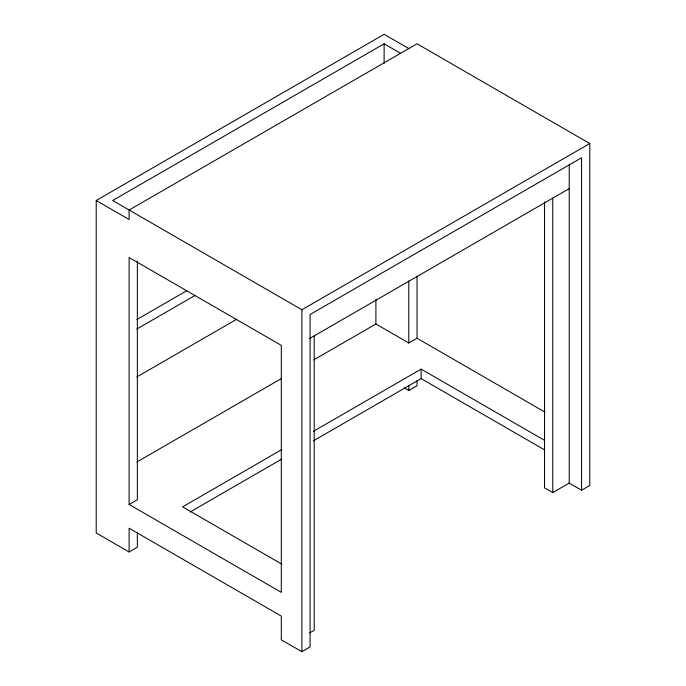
<?xml version="1.0" encoding="UTF-8"?>
<svg xmlns="http://www.w3.org/2000/svg" width="686" height="686" viewBox="0 0 686 686"><rect width="100%" height="100%" fill="white"/><g stroke="black" fill="none" stroke-linecap="round" stroke-linejoin="round"><path stroke-width="1.03" d="M137.354 532.765L137.354 547.214L129.122 551.964L96.22 532.971L96.22 200.518L384.126 34.3L408.805 48.552M400.581 53.294L384.126 43.801L112.676 200.518L301.874 309.755L589.78 143.528L589.78 485.482L581.548 490.224L569.217 483.107L552.762 492.599L544.538 487.849L544.538 201.95M136.874 319.53L186.901 290.641M136.763 329.091L195.133 295.392M136.763 376.974L236.824 319.204M309.643 338.515L569.217 188.65M136.874 462.004L281.406 378.561M313.828 359.841L375.902 324.006L408.805 343L417.037 338.249L545.087 412.183M129.122 504.476L281.303 592.335L281.303 345.375L129.122 257.516L129.122 504.476L137.354 499.725L137.354 261.315M281.912 449.51L182.596 506.851L281.86 564.158M313.476 431.288L421.144 369.119L544.538 440.361M190.022 512.056L281.912 459.003M313.476 440.789L421.144 378.621L544.538 449.862M404.234 387.856L408.805 390.497L417.037 385.746L417.037 380.584M309.643 632.964L314.205 630.331L314.205 335.874M129.122 551.964L129.122 528.22L281.303 616.079L281.303 639.824L301.874 651.7L310.098 646.949L310.098 314.505L581.548 157.78L581.548 490.224M589.78 143.528L417.037 43.801L129.122 210.019L129.122 219.52L96.22 200.518M569.217 164.374L569.217 483.107M552.762 198.151L552.762 492.599M421.144 369.119L421.144 378.621M417.037 276.244L417.037 338.249M408.805 280.994L408.805 343M408.805 385.335L408.805 390.497M384.126 43.801L384.126 63.412M375.902 299.559L375.902 324.006M301.874 309.755L301.874 651.7"/></g></svg>
